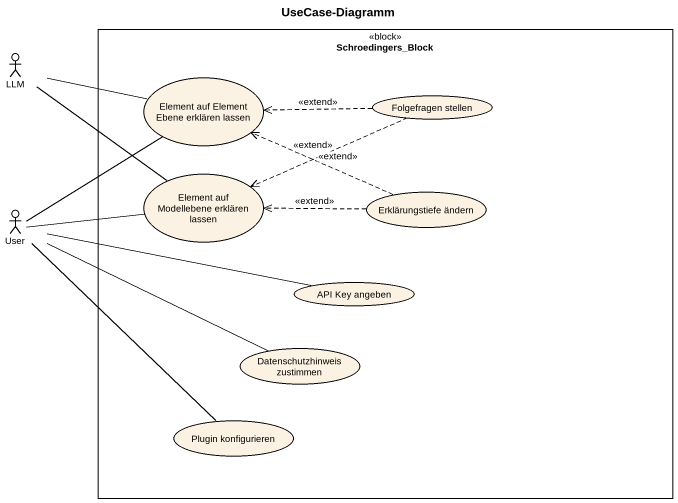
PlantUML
@startuml
title UseCase-Diagramm
actor LLM
rectangle Schroedingers_Block <<block>> {
  usecase "Element auf Element Ebene erklären lassen" as Element_auf_Element_Ebene
  usecase "Folgefragen stellen" as Folgefragen_stellen
  usecase "Element auf Modellebene erklären lassen" as Element_auf_Modellebene
  usecase "Erklärungstiefe ändern" as Erklärungstiefe_ändern
  usecase "API Key angeben" as API_Key_angeben
  usecase "Datenschutzhinweis zustimmen" as Datenschutzhinweis_zustimmen
  usecase "Plugin konfigurieren" as Plugin_konfigurieren
}
actor User
LLM -right- Element_auf_Element_Ebene
LLM -- Element_auf_Modellebene
Folgefragen_stellen .left.> Element_auf_Element_Ebene : <<extend>>
Folgefragen_stellen .left.> Element_auf_Modellebene : <<extend>>
User -up- Element_auf_Element_Ebene
User -right- Element_auf_Modellebene
User -right- Datenschutzhinweis_zustimmen
User -- Plugin_konfigurieren
Erklärungstiefe_ändern .left.> Element_auf_Element_Ebene : <<extend>>
Erklärungstiefe_ändern .left.> Element_auf_Modellebene : <<extend>>
API_Key_angeben -left- User
@enduml
